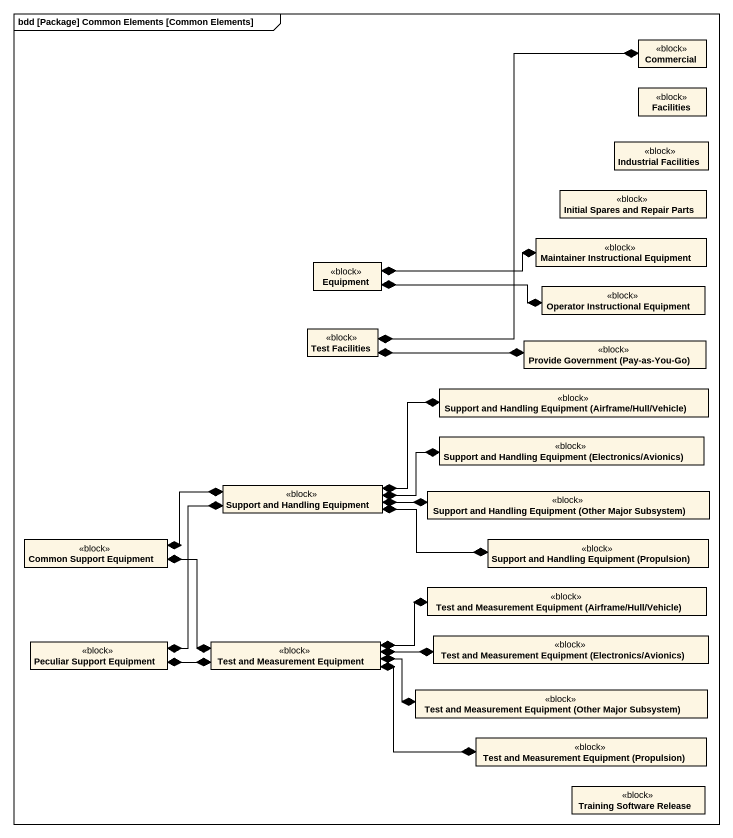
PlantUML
@startuml
mainframe bdd [Package] Common Elements [Common Elements]
hide circle
hide empty members
class Commercial <<block>>
class Facilities <<block>>
class "Industrial Facilities" as Industrial_Facilities <<block>>
class "Initial Spares and Repair Parts" as Initial_Spares_and_Repair <<block>>
class "Maintainer Instructional Equipment" as Maintainer_Instructional <<block>>
class Equipment <<block>>
class "Operator Instructional Equipment" as Operator_Instructional <<block>>
class "Test Facilities" as Test_Facilities <<block>>
class "Provide Government (Pay-as-You-Go)" as Provide_Government_Pay_as <<block>>
class "Support and Handling Equipment (Airframe/Hull/Vehicle)" as Support_and_Handling <<block>>
class "Support and Handling Equipment (Electronics/Avionics)" as Support_and_Handling_2 <<block>>
class "Support and Handling Equipment" as Support_and_Handling_3 <<block>>
class "Support and Handling Equipment (Other Major Subsystem)" as Support_and_Handling_4 <<block>>
class "Common Support Equipment" as Common_Support_Equipment <<block>>
class "Support and Handling Equipment (Propulsion)" as Support_and_Handling_5 <<block>>
class "Test and Measurement Equipment (Airframe/Hull/Vehicle)" as Test_and_Measurement <<block>>
class "Peculiar Support Equipment" as Peculiar_Support_Equipment <<block>>
class "Test and Measurement Equipment" as Test_and_Measurement_2 <<block>>
class "Test and Measurement Equipment (Electronics/Avionics)" as Test_and_Measurement_3 <<block>>
class "Test and Measurement Equipment (Other Major Subsystem)" as Test_and_Measurement_4 <<block>>
class "Test and Measurement Equipment (Propulsion)" as Test_and_Measurement_5 <<block>>
class "Training Software Release" as Training_Software_Release <<block>>
Equipment *-right-* Maintainer_Instructional
Equipment *-right-* Operator_Instructional
Test_Facilities *-up-* Commercial
Test_Facilities *-right-* Provide_Government_Pay_as
Support_and_Handling_3 *-right-* Support_and_Handling
Support_and_Handling_3 *-right-* Support_and_Handling_2
Support_and_Handling_3 *-right-* Support_and_Handling_4
Support_and_Handling_3 *-right-* Support_and_Handling_5
Common_Support_Equipment *-right-* Support_and_Handling_3
Common_Support_Equipment *-right-* Test_and_Measurement_2
Peculiar_Support_Equipment *-up-* Support_and_Handling_3
Peculiar_Support_Equipment *-right-* Test_and_Measurement_2
Test_and_Measurement_2 *-right-* Test_and_Measurement
Test_and_Measurement_2 *-right-* Test_and_Measurement_3
Test_and_Measurement_2 *-right-* Test_and_Measurement_4
Test_and_Measurement_2 *-right-* Test_and_Measurement_5
@enduml
